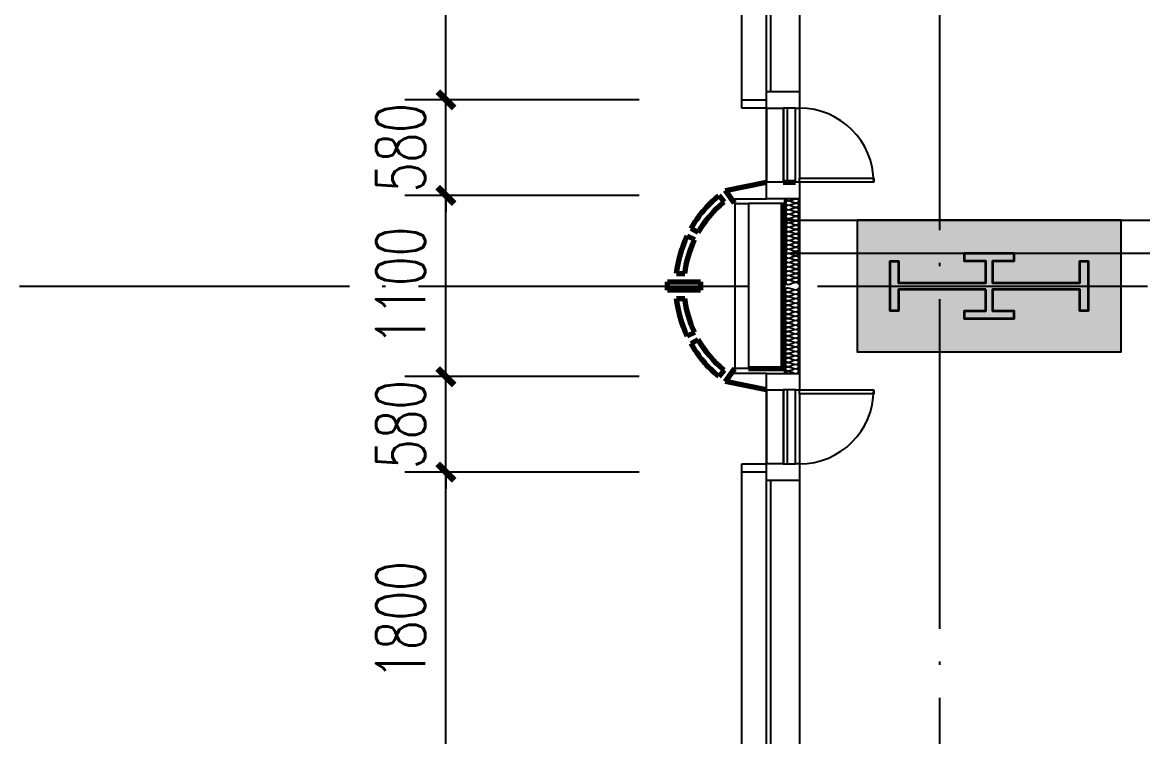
# Model space of a CAD drawing. Header units: millimetres. Extents: x 11476074 to 24729458, y -1239991 to 2813188.
# Drawn here: x 12552734 to 12559527, y 386178 to 390514 of the extents above; entities that cross this region are included whole.
import ezdxf

# ---------------------------------------------------------------- set-up
doc = ezdxf.new("R2010")
doc.units = ezdxf.units.MM
doc.header["$LTSCALE"] = 1000
doc.linetypes.add('DOTE', pattern=[2.42, 2, -0.2, 0.02, -0.2])
for name, color, linetype in [('A-ANNO-DIMS', 3, 'Continuous'), ('A-AXIS', 18, 'DOTE'), ('A-DETL-0001', 1, 'Continuous'), ('A-GLAZ', 4, 'Continuous'), ('A-WALL', 5, 'Continuous'), ('G-RCZ-CONLine', 5, 'Continuous'), ('PUB_HATCH', 8, 'Continuous'), ('排水沟', 133, 'Continuous')]:
    doc.layers.add(name, color=color, linetype=linetype)
for name, color, linetype, lineweight in [('A-GENM', 2, 'Continuous', 70), ('A-GENM-PROJ', 2, 'Continuous', 25), ('A-GLAZ-PROJ', 2, 'Continuous', 25), ('钢柱', 51, 'Continuous', 35)]:
    doc.layers.add(name, color=color, linetype=linetype, lineweight=lineweight)
doc.styles.add('_TCH_DIM_T3', font='SIMPLEX', dxfattribs={"width": 0.705882, "bigfont": 'GBCBIG'})
doc.dimstyles.new('_TCH_ARCH&&100', dxfattribs={"dimtxt": 297.5, "dimasz": 100, "dimexe": 250, "dimexo": 300, "dimgap": 126.25, "dimtad": 1, "dimdec": 0, "dimzin": 0, "dimdsep": 46, "dimtxsty": '_TCH_DIM_T3', "dimblk": 'ARCHTICK', "dimcen": 0.09, "dimclrt": 7, "dimazin": 2, "dimtfac": 1, "dimtdec": 0, "dimtix": 1, "dimtmove": 2, "dimatfit": 3, "dimfxl": 0, "dimtolj": 1, "dimtzin": 0, "dimarcsym": 0})

# ---------------------------------------------------------------- blocks, each defined once
blk = doc.blocks.new('_ArchTick')
at = {"color": 0, "linetype": 'ByBlock', "const_width": 0.4}
blk.add_lwpolyline([(-0.5, -0.5), (0.5, 0.5)], dxfattribs=at)
blk = doc.blocks.new('*D5797')
at = {"layer": 'A-ANNO-DIMS', "color": 0, "lineweight": -2, "transparency": 16777216}
for p, q in [((12556754.1, 690188.9), (12555332.6, 690188.9)), ((12555582.6, 688389), (12555582.6, 690188.9)), ((12556754.1, 688389), (12555332.6, 688389))]:
    blk.add_line(p, q, dxfattribs=at)
at = {"layer": 'Defpoints', "color": 0, "transparency": 16777216}
for p in [(12555582.6, 690188.9), (12557054.1, 690188.9), (12557054.1, 688389)]:
    blk.add_point(p, dxfattribs=at)
at = {"layer": 'A-ANNO-DIMS', "color": 0, "lineweight": -2, "transparency": 16777216, "xscale": 100, "yscale": 100, "zscale": 100}
for p, rotation in [((12555582.6, 690188.9), 90), ((12555582.6, 688389), 270)]:
    blk.add_blockref('_ArchTick', p, dxfattribs=dict(at, rotation=rotation))
at = {"layer": 'A-ANNO-DIMS', "color": 7, "transparency": 16777216, "insert": (12555307.6, 689289), "char_height": 297.5, "attachment_point": 5, "rotation": 90, "style": '_TCH_DIM_T3'}
blk.add_mtext('\\A1;1800', dxfattribs=at)
blk = doc.blocks.new('*D5798')
at = {"layer": 'A-ANNO-DIMS', "color": 0, "lineweight": -2, "transparency": 16777216}
for p, q in [((12555582.6, 690769.1), (12555582.6, 690869.1)), ((12556754.1, 690769.1), (12555332.6, 690769.1)), ((12555582.6, 690188.9), (12555582.6, 690769.1)), ((12556754.1, 690188.9), (12555332.6, 690188.9)), ((12555582.6, 690188.9), (12555582.6, 690088.9))]:
    blk.add_line(p, q, dxfattribs=at)
at = {"layer": 'Defpoints', "color": 0, "transparency": 16777216}
for p in [(12555582.6, 690769.1), (12557054.1, 690769.1), (12557054.1, 690188.9)]:
    blk.add_point(p, dxfattribs=at)
at = {"layer": 'A-ANNO-DIMS', "color": 0, "lineweight": -2, "transparency": 16777216, "xscale": 100, "yscale": 100, "zscale": 100}
for p, rotation in [((12555582.6, 690769.1), 270), ((12555582.6, 690188.9), 90)]:
    blk.add_blockref('_ArchTick', p, dxfattribs=dict(at, rotation=rotation))
at = {"layer": 'A-ANNO-DIMS', "color": 7, "transparency": 16777216, "insert": (12555307.6, 690479), "char_height": 297.5, "attachment_point": 5, "rotation": 90, "style": '_TCH_DIM_T3'}
blk.add_mtext('\\A1;580', dxfattribs=at)
blk = doc.blocks.new('*D5799')
at = {"layer": 'A-ANNO-DIMS', "color": 0, "lineweight": -2, "transparency": 16777216}
for p, q in [((12556754.1, 691868.9), (12555332.6, 691868.9)), ((12555582.6, 690769.1), (12555582.6, 691868.9)), ((12556754.1, 690769.1), (12555332.6, 690769.1))]:
    blk.add_line(p, q, dxfattribs=at)
at = {"layer": 'Defpoints', "color": 0, "transparency": 16777216}
for p in [(12555582.6, 691868.9), (12557054.1, 691868.9), (12557054.1, 690769.1)]:
    blk.add_point(p, dxfattribs=at)
at = {"layer": 'A-ANNO-DIMS', "color": 0, "lineweight": -2, "transparency": 16777216, "xscale": 100, "yscale": 100, "zscale": 100}
for p, rotation in [((12555582.6, 691868.9), 90), ((12555582.6, 690769.1), 270)]:
    blk.add_blockref('_ArchTick', p, dxfattribs=dict(at, rotation=rotation))
at = {"layer": 'A-ANNO-DIMS', "color": 7, "transparency": 16777216, "insert": (12555307.6, 691319), "char_height": 297.5, "attachment_point": 5, "rotation": 90, "style": '_TCH_DIM_T3'}
blk.add_mtext('\\A1;1100', dxfattribs=at)
blk = doc.blocks.new('*D5800')
at = {"layer": 'A-ANNO-DIMS', "color": 0, "lineweight": -2, "transparency": 16777216}
for p, q in [((12555582.6, 692448.9), (12555582.6, 692548.9)), ((12556754.1, 692448.9), (12555332.6, 692448.9)), ((12555582.6, 691868.9), (12555582.6, 692448.9)), ((12556754.1, 691868.9), (12555332.6, 691868.9)), ((12555582.6, 691868.9), (12555582.6, 691768.9))]:
    blk.add_line(p, q, dxfattribs=at)
at = {"layer": 'Defpoints', "color": 0, "transparency": 16777216}
for p in [(12555582.6, 692448.9), (12557054.1, 692448.9), (12557054.1, 691868.9)]:
    blk.add_point(p, dxfattribs=at)
at = {"layer": 'A-ANNO-DIMS', "color": 0, "lineweight": -2, "transparency": 16777216, "xscale": 100, "yscale": 100, "zscale": 100}
for p, rotation in [((12555582.6, 692448.9), 270), ((12555582.6, 691868.9), 90)]:
    blk.add_blockref('_ArchTick', p, dxfattribs=dict(at, rotation=rotation))
at = {"layer": 'A-ANNO-DIMS', "color": 7, "transparency": 16777216, "insert": (12555307.6, 692158.9), "char_height": 297.5, "attachment_point": 5, "rotation": 90, "style": '_TCH_DIM_T3'}
blk.add_mtext('\\A1;580', dxfattribs=at)
blk = doc.blocks.new('*D5801')
at = {"layer": 'A-ANNO-DIMS', "color": 0, "lineweight": -2, "transparency": 16777216}
for p, q in [((12556754.1, 694249), (12555332.6, 694249)), ((12555582.6, 692448.9), (12555582.6, 694249)), ((12556754.1, 692448.9), (12555332.6, 692448.9))]:
    blk.add_line(p, q, dxfattribs=at)
at = {"layer": 'Defpoints', "color": 0, "transparency": 16777216}
for p in [(12555582.6, 694249), (12557054.1, 694249), (12557054.1, 692448.9)]:
    blk.add_point(p, dxfattribs=at)
at = {"layer": 'A-ANNO-DIMS', "color": 0, "lineweight": -2, "transparency": 16777216, "xscale": 100, "yscale": 100, "zscale": 100}
for p, rotation in [((12555582.6, 694249), 90), ((12555582.6, 692448.9), 270)]:
    blk.add_blockref('_ArchTick', p, dxfattribs=dict(at, rotation=rotation))
at = {"layer": 'A-ANNO-DIMS', "color": 7, "transparency": 16777216, "insert": (12555307.6, 693349), "char_height": 297.5, "attachment_point": 5, "rotation": 90, "style": '_TCH_DIM_T3'}
blk.add_mtext('\\A1;1800', dxfattribs=at)
blk = doc.blocks.new('FO-Exterior Column FULL - FO-Exterior Column FULL-4205893-850_L52 HOTEL')
at = {"layer": 'A-GENM'}
for p, q in [((630, 100.1), (630, 175.3)), ((-500, 110.1), (-500, 100.4)), ((-500, -109.6), (-500, 110.1)), ((-500, 100.4), (500, 100.4)), ((-630, 0.1), (-580.2, -249.1)), ((580.2, -249.1), (630, 0.1)), ((-580.2, -249.1), (-502.1, -193.8)), ((502.1, -193.8), (580.2, -249.1)), ((-510.9, -257.6), (-549.6, -289.3)), ((549.6, -289.3), (510.9, -257.6)), ((25, -399.6), (-25, -399.6)), ((-25, -399.6), (-25, -599.6)), ((25, -599.6), (25, -399.6)), ((-348.5, -458), (-324, -414.4)), ((-282.7, -435.7), (-304, -480.9)), ((304, -480.9), (282.7, -435.7)), ((324, -414.4), (348.5, -458)), ((-75, -545.2), (-75, -494.9)), ((75, -494.9), (75, -545.2)), ((-25, -599.6), (25, -599.6))]:
    blk.add_line(p, q, dxfattribs=at)
for centre, radius, start, end in [((-505, -189.7), 5, 305.32145, 316.36612), ((-505, -189.7), 5, 349.06647, 0), ((0, 161.9), 661.1, 219.38928, 240.65539), ((0, 161.9), 661.1, 299.34461, 320.61072), ((0, 161.9), 711.1, 219.38936, 240.65539), ((0, 161.9), 711.1, 299.34461, 320.61064), ((0, 161.9), 661.1, 244.68415, 263.48304), ((0, 161.9), 661.1, 276.51696, 295.31585), ((0, 161.9), 711.1, 244.68415, 263.94304), ((0, 161.9), 711.1, 276.05696, 295.31585)]:
    blk.add_arc(centre, radius, start, end, dxfattribs=at)
blk = doc.blocks.new('FO-Vision _ Louver_updated - 150 Spacing -HOTEL 1000 SPAN-4956731-850_L52 HOTEL')
at = {"layer": 'A-GENM-PROJ'}
blk.add_line((1125.2, 0), (675, 0), dxfattribs=at)
at = {"layer": 'A-GLAZ'}
for p, q in [((1125, 125), (675, 125)), ((675, 105), (1125, 105)), ((-1175, 25), (-1125, 25)), ((575, 25), (-1175, 25)), ((-1175, 25), (-1175, 0)), ((-1175, 0), (625, 0)), ((625, 0.1), (625, -150)), ((675, -150), (675, 0.1)), ((625, -150), (675, -150))]:
    blk.add_line(p, q, dxfattribs=at)
at = {"layer": 'A-GLAZ-PROJ'}
for p, q in [((575, 200), (-1125, 200)), ((-1175, -150), (-1175, 0)), ((-1175, -150), (625, -150))]:
    blk.add_line(p, q, dxfattribs=at)
blk = doc.blocks.new('FO-Vision _ Louver_updated - 150 Spacing -HOTEL 1000 SPAN-4956676-850_L52 HOTEL')
at = {"layer": 'A-GENM-PROJ'}
blk.add_line((675, 0), (1125, 0), dxfattribs=at)
at = {"layer": 'A-GLAZ'}
for p, q in [((675, 150), (625, 150)), ((625, 150), (625, -0.1)), ((675, -0.1), (675, 150)), ((625, 0), (-1175, 0)), ((-1175, 0), (-1175, -25)), ((-1125, -25), (-1175, -25)), ((-1175, -25), (575, -25)), ((1125, -105), (675, -105)), ((675, -125), (1125, -125))]:
    blk.add_line(p, q, dxfattribs=at)
at = {"layer": 'A-GLAZ-PROJ'}
for p, q in [((-1175, 0), (-1175, 150)), ((625, 150), (-1175, 150)), ((-1125, -200), (575, -200))]:
    blk.add_line(p, q, dxfattribs=at)
blk = doc.blocks.new('GP_POLY FOSHAN_SHELL_rvt-2-200_L05-13_ 16-25')
at = {"layer": 'A-DETL-0001'}
for p, q in [((-62749.9, 43479.9), (-62549.9, 43479.9)), ((-62749.9, 43379.9), (-62749.9, 43479.9)), ((-62549.9, 43479.9), (-62549.9, 43379.9)), ((-62749.9, 42929.9), (-62749.9, 43379.9)), ((-62749.9, 43379.9), (-62649.9, 43379.9)), ((-62574.7, 43379.9), (-62649.9, 43379.9)), ((-62649.9, 43379.9), (-62649.9, 42929.9)), ((-62574.7, 43379.9), (-62549.9, 43379.9)), ((-62574.7, 42929.9), (-62574.7, 43379.9)), ((-62549.9, 43379.9), (-62549.9, 42954.8)), ((-62549.9, 42930), (-62549.9, 42954.8)), ((-62549.9, 42954.8), (-62100, 42954.8)), ((-62100, 42954.8), (-62100, 42930)), ((-62749.9, 42829.9), (-62749.9, 42929.9)), ((-62649.9, 42929.9), (-62749.9, 42929.9)), ((-62649.9, 42929.9), (-62749.9, 42929.9)), ((-62649.9, 42929.9), (-62574.7, 42929.9)), ((-62649.9, 42929.9), (-62574.7, 42929.9)), ((-62549.9, 42929.9), (-62574.7, 42929.9)), ((-62100, 42930), (-62549.9, 42930)), ((-62549.9, 42929.9), (-62549.9, 42829.9)), ((-62942.2, 42800), (-62963.3, 42829.9)), ((-62963.3, 42829.9), (-62749.9, 42829.9)), ((-62939.6, 42800), (-62942.2, 42800)), ((-62939.6, 42300), (-62939.6, 42800)), ((-62939.6, 42800), (-62859.6, 42800)), ((-62639.9, 42800), (-62859.6, 42800)), ((-62859.6, 42800), (-62859.6, 42300)), ((-62549.9, 42829.9), (-62749.9, 42829.9)), ((-62639.9, 42299.9), (-62639.9, 42829.9)), ((-62549.9, 42829.9), (-62549.9, 42299.9)), ((-62939.6, 41799.8), (-62939.6, 42299.8)), ((-62859.6, 42299.8), (-62859.6, 41799.8)), ((-62639.9, 41769.9), (-62639.9, 42299.9)), ((-62549.9, 42299.9), (-62549.9, 41769.9)), ((-62963.3, 41769.9), (-62942.2, 41799.8)), ((-62942.2, 41799.8), (-62939.6, 41799.8)), ((-62859.6, 41799.8), (-62939.6, 41799.8)), ((-62859.6, 41799.8), (-62639.9, 41799.8)), ((-62749.9, 41769.9), (-62963.3, 41769.9)), ((-62749.9, 41669.9), (-62749.9, 41769.9)), ((-62749.9, 41769.9), (-62549.9, 41769.9)), ((-62549.9, 41769.9), (-62549.9, 41669.9)), ((-62749.9, 41219.9), (-62749.9, 41669.9)), ((-62749.9, 41669.9), (-62649.9, 41669.9)), ((-62574.7, 41669.9), (-62649.9, 41669.9)), ((-62649.9, 41669.9), (-62649.9, 41219.9)), ((-62574.7, 41219.9), (-62574.7, 41669.9)), ((-62574.7, 41669.9), (-62549.9, 41669.9)), ((-62549.9, 41645), (-62549.9, 41669.8)), ((-62549.9, 41669.8), (-62100, 41669.8)), ((-62549.9, 41645), (-62549.9, 41219.9)), ((-62100, 41645), (-62549.9, 41645)), ((-62100, 41669.8), (-62100, 41645)), ((-62749.9, 41119.9), (-62749.9, 41219.9)), ((-62649.9, 41219.9), (-62749.9, 41219.9)), ((-62649.9, 41219.9), (-62574.7, 41219.9)), ((-62549.9, 41219.9), (-62574.7, 41219.9)), ((-62549.9, 41219.9), (-62549.9, 41119.9)), ((-62549.9, 41119.9), (-62749.9, 41119.9))]:
    blk.add_line(p, q, dxfattribs=at)
for centre, start, end in [((-62549.9, 42929.9), 0.01487, 90), ((-62549.9, 41669.9), 270, 359.98513)]:
    blk.add_arc(centre, 449.9, start, end, dxfattribs=at)
for points in [[(-62634.9, 42829.9), (-62634.9, 42823.6), (-62627.8, 42816.6), (-62621.6, 42816.6)], [(-62621.6, 42816.6), (-62627.8, 42816.6), (-62641.9, 42803.3), (-62627.8, 42789.9), (-62621.6, 42789.9)], [(-62621.6, 42816.6), (-62603.2, 42816.6), (-62586.6, 42829.9), (-62568.2, 42829.9)], [(-62568.2, 42803.3), (-62586.6, 42803.3), (-62603.2, 42816.6), (-62621.6, 42816.6)], [(-62621.6, 42789.9), (-62603.2, 42789.9), (-62586.6, 42803.3), (-62568.2, 42803.3)], [(-62568.2, 42829.9), (-62561.9, 42829.9), (-62547.8, 42816.6), (-62561.9, 42803.3), (-62568.2, 42803.3)], [(-62568.2, 42803.3), (-62561.9, 42803.3), (-62547.8, 42789.9), (-62561.9, 42776.6), (-62568.2, 42776.6)], [(-62621.6, 42789.9), (-62627.8, 42789.9), (-62641.9, 42776.6), (-62627.8, 42763.3), (-62621.6, 42763.3)], [(-62621.6, 42763.3), (-62627.8, 42763.3), (-62641.9, 42749.9), (-62627.8, 42736.6), (-62621.6, 42736.6)], [(-62621.6, 42736.6), (-62627.8, 42736.6), (-62641.9, 42723.3), (-62627.8, 42709.9), (-62621.6, 42709.9)], [(-62568.2, 42776.6), (-62586.6, 42776.6), (-62603.2, 42789.9), (-62621.6, 42789.9)], [(-62621.6, 42763.3), (-62603.2, 42763.3), (-62586.6, 42776.6), (-62568.2, 42776.6)], [(-62568.2, 42749.9), (-62586.6, 42749.9), (-62603.2, 42763.3), (-62621.6, 42763.3)], [(-62621.6, 42736.6), (-62603.2, 42736.6), (-62586.6, 42749.9), (-62568.2, 42749.9)], [(-62568.2, 42723.3), (-62586.6, 42723.3), (-62603.2, 42736.6), (-62621.6, 42736.6)], [(-62568.2, 42776.6), (-62561.9, 42776.6), (-62547.8, 42763.3), (-62561.9, 42749.9), (-62568.2, 42749.9)], [(-62568.2, 42749.9), (-62561.9, 42749.9), (-62547.8, 42736.6), (-62561.9, 42723.3), (-62568.2, 42723.3)], [(-62621.6, 42709.9), (-62627.8, 42709.9), (-62641.9, 42696.6), (-62627.8, 42683.3), (-62621.6, 42683.3)], [(-62621.6, 42683.3), (-62627.8, 42683.3), (-62641.9, 42669.9), (-62627.8, 42656.6), (-62621.6, 42656.6)], [(-62621.6, 42709.9), (-62603.2, 42709.9), (-62586.6, 42723.3), (-62568.2, 42723.3)], [(-62568.2, 42696.6), (-62586.6, 42696.6), (-62603.2, 42709.9), (-62621.6, 42709.9)], [(-62621.6, 42683.3), (-62603.2, 42683.3), (-62586.6, 42696.6), (-62568.2, 42696.6)], [(-62568.2, 42669.9), (-62586.6, 42669.9), (-62603.2, 42683.3), (-62621.6, 42683.3)], [(-62621.6, 42656.6), (-62603.2, 42656.6), (-62586.6, 42669.9), (-62568.2, 42669.9)], [(-62568.2, 42723.3), (-62561.9, 42723.3), (-62547.8, 42709.9), (-62561.9, 42696.6), (-62568.2, 42696.6)], [(-62568.2, 42696.6), (-62561.9, 42696.6), (-62547.8, 42683.3), (-62561.9, 42669.9), (-62568.2, 42669.9)], [(-62568.2, 42669.9), (-62561.9, 42669.9), (-62547.8, 42656.6), (-62561.9, 42643.3), (-62568.2, 42643.3)], [(-62621.6, 42656.6), (-62627.8, 42656.6), (-62641.9, 42643.3), (-62627.8, 42629.9), (-62621.6, 42629.9)], [(-62621.6, 42629.9), (-62627.8, 42629.9), (-62641.9, 42616.6), (-62627.8, 42603.3), (-62621.6, 42603.3)], [(-62621.6, 42603.3), (-62627.8, 42603.3), (-62641.9, 42589.9), (-62627.8, 42576.6), (-62621.6, 42576.6)], [(-62568.2, 42643.3), (-62586.6, 42643.3), (-62603.2, 42656.6), (-62621.6, 42656.6)], [(-62621.6, 42629.9), (-62603.2, 42629.9), (-62586.6, 42643.3), (-62568.2, 42643.3)], [(-62568.2, 42616.6), (-62586.6, 42616.6), (-62603.2, 42629.9), (-62621.6, 42629.9)], [(-62621.6, 42603.3), (-62603.2, 42603.3), (-62586.6, 42616.6), (-62568.2, 42616.6)], [(-62568.2, 42589.9), (-62586.6, 42589.9), (-62603.2, 42603.3), (-62621.6, 42603.3)], [(-62568.2, 42643.3), (-62561.9, 42643.3), (-62547.8, 42629.9), (-62561.9, 42616.6), (-62568.2, 42616.6)], [(-62568.2, 42616.6), (-62561.9, 42616.6), (-62547.8, 42603.3), (-62561.9, 42589.9), (-62568.2, 42589.9)], [(-62621.6, 42576.6), (-62627.8, 42576.6), (-62641.9, 42563.3), (-62627.8, 42549.9), (-62621.6, 42549.9)], [(-62621.6, 42549.9), (-62627.8, 42549.9), (-62641.9, 42536.6), (-62627.8, 42523.3), (-62621.6, 42523.3)], [(-62621.6, 42576.6), (-62603.2, 42576.6), (-62586.6, 42589.9), (-62568.2, 42589.9)], [(-62568.2, 42563.3), (-62586.6, 42563.3), (-62603.2, 42576.6), (-62621.6, 42576.6)], [(-62621.6, 42549.9), (-62603.2, 42549.9), (-62586.6, 42563.3), (-62568.2, 42563.3)], [(-62568.2, 42536.6), (-62586.6, 42536.6), (-62603.2, 42549.9), (-62621.6, 42549.9)], [(-62621.6, 42523.3), (-62603.2, 42523.3), (-62586.6, 42536.6), (-62568.2, 42536.6)], [(-62568.2, 42589.9), (-62561.9, 42589.9), (-62547.8, 42576.6), (-62561.9, 42563.3), (-62568.2, 42563.3)], [(-62568.2, 42563.3), (-62561.9, 42563.3), (-62547.8, 42549.9), (-62561.9, 42536.6), (-62568.2, 42536.6)], [(-62568.2, 42536.6), (-62561.9, 42536.6), (-62547.8, 42523.3), (-62561.9, 42509.9), (-62568.2, 42509.9)], [(-62621.6, 42523.3), (-62627.8, 42523.3), (-62641.9, 42509.9), (-62627.8, 42496.6), (-62621.6, 42496.6)], [(-62621.6, 42496.6), (-62627.8, 42496.6), (-62641.9, 42483.3), (-62627.8, 42469.9), (-62621.6, 42469.9)], [(-62621.6, 42469.9), (-62627.8, 42469.9), (-62641.9, 42456.6), (-62627.8, 42443.3), (-62621.6, 42443.3)], [(-62568.2, 42509.9), (-62586.6, 42509.9), (-62603.2, 42523.3), (-62621.6, 42523.3)], [(-62621.6, 42496.6), (-62603.2, 42496.6), (-62586.6, 42509.9), (-62568.2, 42509.9)], [(-62568.2, 42483.3), (-62586.6, 42483.3), (-62603.2, 42496.6), (-62621.6, 42496.6)], [(-62621.6, 42469.9), (-62603.2, 42469.9), (-62586.6, 42483.3), (-62568.2, 42483.3)], [(-62568.2, 42456.6), (-62586.6, 42456.6), (-62603.2, 42469.9), (-62621.6, 42469.9)], [(-62568.2, 42509.9), (-62561.9, 42509.9), (-62547.8, 42496.6), (-62561.9, 42483.3), (-62568.2, 42483.3)], [(-62568.2, 42483.3), (-62561.9, 42483.3), (-62547.8, 42469.9), (-62561.9, 42456.6), (-62568.2, 42456.6)], [(-62621.6, 42443.3), (-62627.8, 42443.3), (-62641.9, 42429.9), (-62627.8, 42416.6), (-62621.6, 42416.6)], [(-62621.6, 42416.6), (-62627.8, 42416.6), (-62641.9, 42403.3), (-62627.8, 42389.9), (-62621.6, 42389.9)], [(-62621.6, 42443.3), (-62603.2, 42443.3), (-62586.6, 42456.6), (-62568.2, 42456.6)], [(-62568.2, 42429.9), (-62586.6, 42429.9), (-62603.2, 42443.3), (-62621.6, 42443.3)], [(-62621.6, 42416.6), (-62603.2, 42416.6), (-62586.6, 42429.9), (-62568.2, 42429.9)], [(-62568.2, 42403.3), (-62586.6, 42403.3), (-62603.2, 42416.6), (-62621.6, 42416.6)], [(-62621.6, 42389.9), (-62603.2, 42389.9), (-62586.6, 42403.3), (-62568.2, 42403.3)], [(-62568.2, 42456.6), (-62561.9, 42456.6), (-62547.8, 42443.3), (-62561.9, 42429.9), (-62568.2, 42429.9)], [(-62568.2, 42429.9), (-62561.9, 42429.9), (-62547.8, 42416.6), (-62561.9, 42403.3), (-62568.2, 42403.3)], [(-62568.2, 42403.3), (-62561.9, 42403.3), (-62547.8, 42389.9), (-62561.9, 42376.6), (-62568.2, 42376.6)], [(-62621.6, 42389.9), (-62627.8, 42389.9), (-62641.9, 42376.6), (-62627.8, 42363.3), (-62621.6, 42363.3)], [(-62621.6, 42363.3), (-62627.8, 42363.3), (-62641.9, 42349.9), (-62627.8, 42336.6), (-62621.6, 42336.6)], [(-62621.6, 42336.6), (-62627.8, 42336.6), (-62641.9, 42323.3), (-62627.8, 42309.9), (-62621.6, 42309.9)], [(-62568.2, 42376.6), (-62586.6, 42376.6), (-62603.2, 42389.9), (-62621.6, 42389.9)], [(-62621.6, 42363.3), (-62603.2, 42363.3), (-62586.6, 42376.6), (-62568.2, 42376.6)], [(-62568.2, 42349.9), (-62586.6, 42349.9), (-62603.2, 42363.3), (-62621.6, 42363.3)], [(-62621.6, 42336.6), (-62603.2, 42336.6), (-62586.6, 42349.9), (-62568.2, 42349.9)], [(-62568.2, 42323.3), (-62586.6, 42323.3), (-62603.2, 42336.6), (-62621.6, 42336.6)], [(-62621.6, 42309.9), (-62603.2, 42309.9), (-62586.6, 42323.3), (-62568.2, 42323.3)], [(-62568.2, 42376.6), (-62561.9, 42376.6), (-62547.8, 42363.3), (-62561.9, 42349.9), (-62568.2, 42349.9)], [(-62568.2, 42349.9), (-62561.9, 42349.9), (-62547.8, 42336.6), (-62561.9, 42323.3), (-62568.2, 42323.3)], [(-62568.2, 42323.3), (-62561.9, 42323.3), (-62554.9, 42316.2), (-62554.9, 42309.9)], [(-62621.6, 42263.3), (-62627.8, 42263.3), (-62641.9, 42276.6), (-62627.8, 42289.9), (-62621.6, 42289.9)], [(-62621.6, 42236.6), (-62627.8, 42236.6), (-62641.9, 42249.9), (-62627.8, 42263.3), (-62621.6, 42263.3)], [(-62621.6, 42289.9), (-62603.2, 42289.9), (-62586.6, 42276.6), (-62568.2, 42276.6)], [(-62568.2, 42276.6), (-62586.6, 42276.6), (-62603.2, 42263.3), (-62621.6, 42263.3)], [(-62621.6, 42263.3), (-62603.2, 42263.3), (-62586.6, 42249.9), (-62568.2, 42249.9)], [(-62568.2, 42276.6), (-62561.9, 42276.6), (-62554.9, 42283.6), (-62554.9, 42289.9)], [(-62568.2, 42249.9), (-62561.9, 42249.9), (-62547.8, 42263.3), (-62561.9, 42276.6), (-62568.2, 42276.6)], [(-62621.6, 42209.9), (-62627.8, 42209.9), (-62641.9, 42223.3), (-62627.8, 42236.6), (-62621.6, 42236.6)], [(-62621.6, 42183.3), (-62627.8, 42183.3), (-62641.9, 42196.6), (-62627.8, 42209.9), (-62621.6, 42209.9)], [(-62568.2, 42249.9), (-62586.6, 42249.9), (-62603.2, 42236.6), (-62621.6, 42236.6)], [(-62621.6, 42236.6), (-62603.2, 42236.6), (-62586.6, 42223.3), (-62568.2, 42223.3)], [(-62568.2, 42223.3), (-62586.6, 42223.3), (-62603.2, 42209.9), (-62621.6, 42209.9)], [(-62621.6, 42209.9), (-62603.2, 42209.9), (-62586.6, 42196.6), (-62568.2, 42196.6)], [(-62568.2, 42196.6), (-62586.6, 42196.6), (-62603.2, 42183.3), (-62621.6, 42183.3)], [(-62568.2, 42223.3), (-62561.9, 42223.3), (-62547.8, 42236.6), (-62561.9, 42249.9), (-62568.2, 42249.9)], [(-62568.2, 42196.6), (-62561.9, 42196.6), (-62547.8, 42209.9), (-62561.9, 42223.3), (-62568.2, 42223.3)], [(-62568.2, 42169.9), (-62561.9, 42169.9), (-62547.8, 42183.3), (-62561.9, 42196.6), (-62568.2, 42196.6)], [(-62621.6, 42156.6), (-62627.8, 42156.6), (-62641.9, 42169.9), (-62627.8, 42183.3), (-62621.6, 42183.3)], [(-62621.6, 42129.9), (-62627.8, 42129.9), (-62641.9, 42143.3), (-62627.8, 42156.6), (-62621.6, 42156.6)], [(-62621.6, 42103.3), (-62627.8, 42103.3), (-62641.9, 42116.6), (-62627.8, 42129.9), (-62621.6, 42129.9)], [(-62621.6, 42183.3), (-62603.2, 42183.3), (-62586.6, 42169.9), (-62568.2, 42169.9)], [(-62568.2, 42169.9), (-62586.6, 42169.9), (-62603.2, 42156.6), (-62621.6, 42156.6)], [(-62621.6, 42156.6), (-62603.2, 42156.6), (-62586.6, 42143.3), (-62568.2, 42143.3)], [(-62568.2, 42143.3), (-62586.6, 42143.3), (-62603.2, 42129.9), (-62621.6, 42129.9)], [(-62621.6, 42129.9), (-62603.2, 42129.9), (-62586.6, 42116.6), (-62568.2, 42116.6)], [(-62568.2, 42143.3), (-62561.9, 42143.3), (-62547.8, 42156.6), (-62561.9, 42169.9), (-62568.2, 42169.9)], [(-62568.2, 42116.6), (-62561.9, 42116.6), (-62547.8, 42129.9), (-62561.9, 42143.3), (-62568.2, 42143.3)], [(-62621.6, 42076.6), (-62627.8, 42076.6), (-62641.9, 42089.9), (-62627.8, 42103.3), (-62621.6, 42103.3)], [(-62621.6, 42049.9), (-62627.8, 42049.9), (-62641.9, 42063.3), (-62627.8, 42076.6), (-62621.6, 42076.6)], [(-62568.2, 42116.6), (-62586.6, 42116.6), (-62603.2, 42103.3), (-62621.6, 42103.3)], [(-62621.6, 42103.3), (-62603.2, 42103.3), (-62586.6, 42089.9), (-62568.2, 42089.9)], [(-62568.2, 42089.9), (-62586.6, 42089.9), (-62603.2, 42076.6), (-62621.6, 42076.6)], [(-62621.6, 42076.6), (-62603.2, 42076.6), (-62586.6, 42063.3), (-62568.2, 42063.3)], [(-62568.2, 42063.3), (-62586.6, 42063.3), (-62603.2, 42049.9), (-62621.6, 42049.9)], [(-62568.2, 42089.9), (-62561.9, 42089.9), (-62547.8, 42103.3), (-62561.9, 42116.6), (-62568.2, 42116.6)], [(-62568.2, 42063.3), (-62561.9, 42063.3), (-62547.8, 42076.6), (-62561.9, 42089.9), (-62568.2, 42089.9)], [(-62568.2, 42036.6), (-62561.9, 42036.6), (-62547.8, 42049.9), (-62561.9, 42063.3), (-62568.2, 42063.3)], [(-62621.6, 42023.3), (-62627.8, 42023.3), (-62641.9, 42036.6), (-62627.8, 42049.9), (-62621.6, 42049.9)], [(-62621.6, 41996.6), (-62627.8, 41996.6), (-62641.9, 42009.9), (-62627.8, 42023.3), (-62621.6, 42023.3)], [(-62621.6, 41969.9), (-62627.8, 41969.9), (-62641.9, 41983.3), (-62627.8, 41996.6), (-62621.6, 41996.6)], [(-62621.6, 42049.9), (-62603.2, 42049.9), (-62586.6, 42036.6), (-62568.2, 42036.6)], [(-62568.2, 42036.6), (-62586.6, 42036.6), (-62603.2, 42023.3), (-62621.6, 42023.3)], [(-62621.6, 42023.3), (-62603.2, 42023.3), (-62586.6, 42009.9), (-62568.2, 42009.9)], [(-62568.2, 42009.9), (-62586.6, 42009.9), (-62603.2, 41996.6), (-62621.6, 41996.6)], [(-62621.6, 41996.6), (-62603.2, 41996.6), (-62586.6, 41983.3), (-62568.2, 41983.3)], [(-62568.2, 41983.3), (-62586.6, 41983.3), (-62603.2, 41969.9), (-62621.6, 41969.9)], [(-62568.2, 42009.9), (-62561.9, 42009.9), (-62547.8, 42023.3), (-62561.9, 42036.6), (-62568.2, 42036.6)], [(-62568.2, 41983.3), (-62561.9, 41983.3), (-62547.8, 41996.6), (-62561.9, 42009.9), (-62568.2, 42009.9)], [(-62568.2, 41956.6), (-62561.9, 41956.6), (-62547.8, 41969.9), (-62561.9, 41983.3), (-62568.2, 41983.3)], [(-62621.6, 41943.3), (-62627.8, 41943.3), (-62641.9, 41956.6), (-62627.8, 41969.9), (-62621.6, 41969.9)], [(-62621.6, 41916.6), (-62627.8, 41916.6), (-62641.9, 41929.9), (-62627.8, 41943.3), (-62621.6, 41943.3)], [(-62621.6, 41889.9), (-62627.8, 41889.9), (-62641.9, 41903.3), (-62627.8, 41916.6), (-62621.6, 41916.6)], [(-62621.6, 41969.9), (-62603.2, 41969.9), (-62586.6, 41956.6), (-62568.2, 41956.6)], [(-62568.2, 41956.6), (-62586.6, 41956.6), (-62603.2, 41943.3), (-62621.6, 41943.3)], [(-62621.6, 41943.3), (-62603.2, 41943.3), (-62586.6, 41929.9), (-62568.2, 41929.9)], [(-62568.2, 41929.9), (-62586.6, 41929.9), (-62603.2, 41916.6), (-62621.6, 41916.6)], [(-62621.6, 41916.6), (-62603.2, 41916.6), (-62586.6, 41903.3), (-62568.2, 41903.3)], [(-62568.2, 41929.9), (-62561.9, 41929.9), (-62547.8, 41943.3), (-62561.9, 41956.6), (-62568.2, 41956.6)], [(-62568.2, 41903.3), (-62561.9, 41903.3), (-62547.8, 41916.6), (-62561.9, 41929.9), (-62568.2, 41929.9)], [(-62621.6, 41863.3), (-62627.8, 41863.3), (-62641.9, 41876.6), (-62627.8, 41889.9), (-62621.6, 41889.9)], [(-62621.6, 41836.6), (-62627.8, 41836.6), (-62641.9, 41849.9), (-62627.8, 41863.3), (-62621.6, 41863.3)], [(-62568.2, 41903.3), (-62586.6, 41903.3), (-62603.2, 41889.9), (-62621.6, 41889.9)], [(-62621.6, 41889.9), (-62603.2, 41889.9), (-62586.6, 41876.6), (-62568.2, 41876.6)], [(-62568.2, 41876.6), (-62586.6, 41876.6), (-62603.2, 41863.3), (-62621.6, 41863.3)], [(-62621.6, 41863.3), (-62603.2, 41863.3), (-62586.6, 41849.9), (-62568.2, 41849.9)], [(-62568.2, 41849.9), (-62586.6, 41849.9), (-62603.2, 41836.6), (-62621.6, 41836.6)], [(-62568.2, 41876.6), (-62561.9, 41876.6), (-62547.8, 41889.9), (-62561.9, 41903.3), (-62568.2, 41903.3)], [(-62568.2, 41849.9), (-62561.9, 41849.9), (-62547.8, 41863.3), (-62561.9, 41876.6), (-62568.2, 41876.6)], [(-62568.2, 41823.3), (-62561.9, 41823.3), (-62547.8, 41836.6), (-62561.9, 41849.9), (-62568.2, 41849.9)], [(-62621.6, 41809.9), (-62627.8, 41809.9), (-62641.9, 41823.3), (-62627.8, 41836.6), (-62621.6, 41836.6)], [(-62621.6, 41783.3), (-62627.8, 41783.3), (-62641.9, 41796.6), (-62627.8, 41809.9), (-62621.6, 41809.9)], [(-62634.9, 41769.9), (-62634.9, 41776.2), (-62627.8, 41783.3), (-62621.6, 41783.3)], [(-62621.6, 41836.6), (-62603.2, 41836.6), (-62586.6, 41823.3), (-62568.2, 41823.3)], [(-62568.2, 41823.3), (-62586.6, 41823.3), (-62603.2, 41809.9), (-62621.6, 41809.9)], [(-62621.6, 41809.9), (-62603.2, 41809.9), (-62586.6, 41796.6), (-62568.2, 41796.6)], [(-62568.2, 41796.6), (-62586.6, 41796.6), (-62603.2, 41783.3), (-62621.6, 41783.3)], [(-62621.6, 41783.3), (-62603.2, 41783.3), (-62586.6, 41769.9), (-62568.2, 41769.9)], [(-62568.2, 41796.6), (-62561.9, 41796.6), (-62547.8, 41809.9), (-62561.9, 41823.3), (-62568.2, 41823.3)], [(-62568.2, 41769.9), (-62561.9, 41769.9), (-62547.8, 41783.3), (-62561.9, 41796.6), (-62568.2, 41796.6)]]:
    blk.add_open_spline(points, degree=3, dxfattribs=at)
at = {"layer": 'A-GENM-PROJ', "xscale": -1, "rotation": 270}
blk.add_blockref('FO-Exterior Column FULL - FO-Exterior Column FULL-4205893-850_L52 HOTEL', (-62750, 42300), dxfattribs=at)
at = {"layer": 'A-GLAZ-PROJ', "xscale": -1}
for name, p, rotation in [('FO-Vision _ Louver_updated - 150 Spacing -HOTEL 1000 SPAN-4956676-850_L52 HOTEL', (-62750, 44054.9), 90), ('FO-Vision _ Louver_updated - 150 Spacing -HOTEL 1000 SPAN-4956731-850_L52 HOTEL', (-62750, 40544.9), 270)]:
    blk.add_blockref(name, p, dxfattribs=dict(at, rotation=rotation))
blk = doc.blocks.new('GP_POLY FOSHAN_SHELL_rvt-3-200_L06-13_16-26')
blk.add_blockref('GP_POLY FOSHAN_SHELL_rvt-2-200_L05-13_ 16-25', (0, 0))
blk = doc.blocks.new('A$C74AF65BF')
at = {"layer": 'PUB_HATCH'}
h = blk.add_hatch(color=256, dxfattribs=at)
h.dxf.hatch_style = 1
h.paths.add_polyline_path([(-7000, -4600), (-7000, -5400), (-5400, -5400), (-5400, -4600)])
h.paths.add_polyline_path([(-7000, -11200), (-7000, -12000), (-5400, -12000), (-5400, -11200)])
h.paths.add_polyline_path([(-7000, -17800), (-7000, -18600), (-5400, -18600), (-5400, -17800)])
h.paths.add_polyline_path([(9400, -33850), (9400, -32050), (10550, -32050), (10550, -33850)])
h.paths.add_polyline_path([(9400, -10950), (9400, -9150), (10550, -9150), (10550, -10950)])
h.paths.add_polyline_path([(22350, -33850), (22350, -32050), (23600, -32050), (23600, -33850)])
h.paths.add_polyline_path([(22350, -10950), (22350, -9150), (23600, -9150), (23600, -10950)])
h.paths.add_polyline_path([(-7000, -24400), (-7000, -25200), (-5400, -25200), (-5400, -24400)])
h.paths.add_polyline_path([(-7000, -31000), (-7000, -31800), (-5400, -31800), (-5400, -31000)])
h.paths.add_polyline_path([(-7000, -37600), (-7000, -38400), (-5400, -38400), (-5400, -37600)])
h.paths.add_polyline_path([(38400, -4600), (38400, -5400), (40000, -5400), (40000, -4600)])
h.paths.add_polyline_path([(38400, -11200), (38400, -12000), (40000, -12000), (40000, -11200)])
h.paths.add_polyline_path([(38400, -17800), (38400, -18600), (40000, -18600), (40000, -17800)])
h.paths.add_polyline_path([(38400, -24400), (38400, -25200), (40000, -25200), (40000, -24400)])
h.paths.add_polyline_path([(38400, -31000), (38400, -31800), (40000, -31800), (40000, -31000)])
h.paths.add_polyline_path([(38400, -37600), (38400, -38400), (40000, -38400), (40000, -37600)])
h.paths.add_polyline_path([(33400, -41900), (32600, -41900), (32600, -43500), (33400, -43500)])
h.paths.add_polyline_path([(26800, -41900), (26000, -41900), (26000, -43500), (26800, -43500)])
h.paths.add_polyline_path([(20200, -41900), (19400, -41900), (19400, -43500), (20200, -43500)])
h.paths.add_polyline_path([(13600, -41900), (12800, -41900), (12800, -43500), (13600, -43500)])
h.paths.add_polyline_path([(7000, -41900), (6200, -41900), (6200, -43500), (7000, -43500)])
h.paths.add_polyline_path([(400, -41900), (-400, -41900), (-400, -43500), (400, -43500)])
h.paths.add_polyline_path([(33400, 500), (32600, 500), (32600, -1100), (33400, -1100)])
h.paths.add_polyline_path([(26800, 500), (26000, 500), (26000, -1100), (26800, -1100)])
h.paths.add_polyline_path([(20200, 500), (19400, 500), (19400, -1100), (20200, -1100)])
h.paths.add_polyline_path([(13600, 500), (12800, 500), (12800, -1100), (13600, -1100)])
h.paths.add_polyline_path([(7000, 500), (6200, 500), (6200, -1100), (7000, -1100)])
h.paths.add_polyline_path([(10550, -28150), (9400, -28150), (9400, -29750), (10550, -29750)])
h.paths.add_polyline_path([(400, 500), (-400, 500), (-400, -1100), (400, -1100)])
at = {"layer": 'G-RCZ-CONLine', "color": 3}
blk.add_lwpolyline([(-7000, -17800), (-7000, -18600), (-5400, -18600), (-5400, -17800)], close=True, dxfattribs=at)
at = {"layer": '钢柱', "color": 2}
blk.add_lwpolyline([(-6220, -18220), (-6750, -18220), (-6750, -18350), (-6800, -18350), (-6800, -18050), (-6750, -18050), (-6750, -18180), (-6220, -18180), (-6220, -18050), (-6350, -18050), (-6350, -18000), (-6050, -18000), (-6050, -18050), (-6180, -18050), (-6180, -18180), (-5650, -18180), (-5650, -18050), (-5600, -18050), (-5600, -18350), (-5650, -18350), (-5650, -18220), (-6180, -18220), (-6180, -18350), (-6050, -18350), (-6050, -18400), (-6350, -18400), (-6350, -18350), (-6220, -18350)], close=True, dxfattribs=at)
blk = doc.blocks.new('qlzw')
at = {"layer": 'A-AXIS'}
for p, q in [((12424866.8, 979989.8, 0), (12424866.8, 1082989.8)), ((12416866.8, 1020789.8), (12486866.8, 1020789.8))]:
    blk.add_line(p, q, dxfattribs=at)
blk = doc.blocks.new('幕墙尺寸')
at = {"layer": 'A-ANNO-DIMS', "color": 1}
for p1, p2, picture, middle in [((12557054.1, 692448.9), (12557054.1, 694249), '*D5801', (12555307.6, 693349)), ((12557054.1, 691868.9), (12557054.1, 692448.9), '*D5800', (12555307.6, 692158.9)), ((12557054.1, 690769.1), (12557054.1, 691868.9), '*D5799', (12555307.6, 691319)), ((12557054.1, 690188.9), (12557054.1, 690769.1), '*D5798', (12555307.6, 690479)), ((12557054.1, 688389), (12557054.1, 690188.9), '*D5797', (12555307.6, 689289))]:
    dim = blk.add_aligned_dim(p1=p1, p2=p2, distance=1471.5, dimstyle='_TCH_ARCH&&100', dxfattribs=at)
    dim.commit()
    dim.dimension.update_dxf_attribs({"geometry": picture, "text_midpoint": middle})

msp = doc.modelspace()

# ---------------------------------------------------------------- linework, layer by layer
at = {"layer": 'A-WALL'}
for p, q in [((12557366.8, 389313.2), (12565047, 389313.2)), ((12557366.8, 389313.2), (12557366.8, 389113.2)), ((12557366.8, 389113.2), (12564947, 389113.2))]:
    msp.add_line(p, q, dxfattribs=at)

# ---------------------------------------------------------------- block references
msp.add_blockref('GP_POLY FOSHAN_SHELL_rvt-3-200_L06-13_16-26', (12619996.8, 346613.3))
at = {"layer": 'A-ANNO-DIMS'}
msp.add_blockref('幕墙尺寸', (-280, -302405.8), dxfattribs=at)
at = {"layer": 'G-RCZ-CONLine', "ltscale": 10}
msp.add_blockref('A$C74AF65BF', (12564796.8, 407113.2), dxfattribs=at)
at = {"layer": '排水沟'}
msp.add_blockref('qlzw', (133430, -631876.5), dxfattribs=at)

doc.saveas('drawing.dxf')
